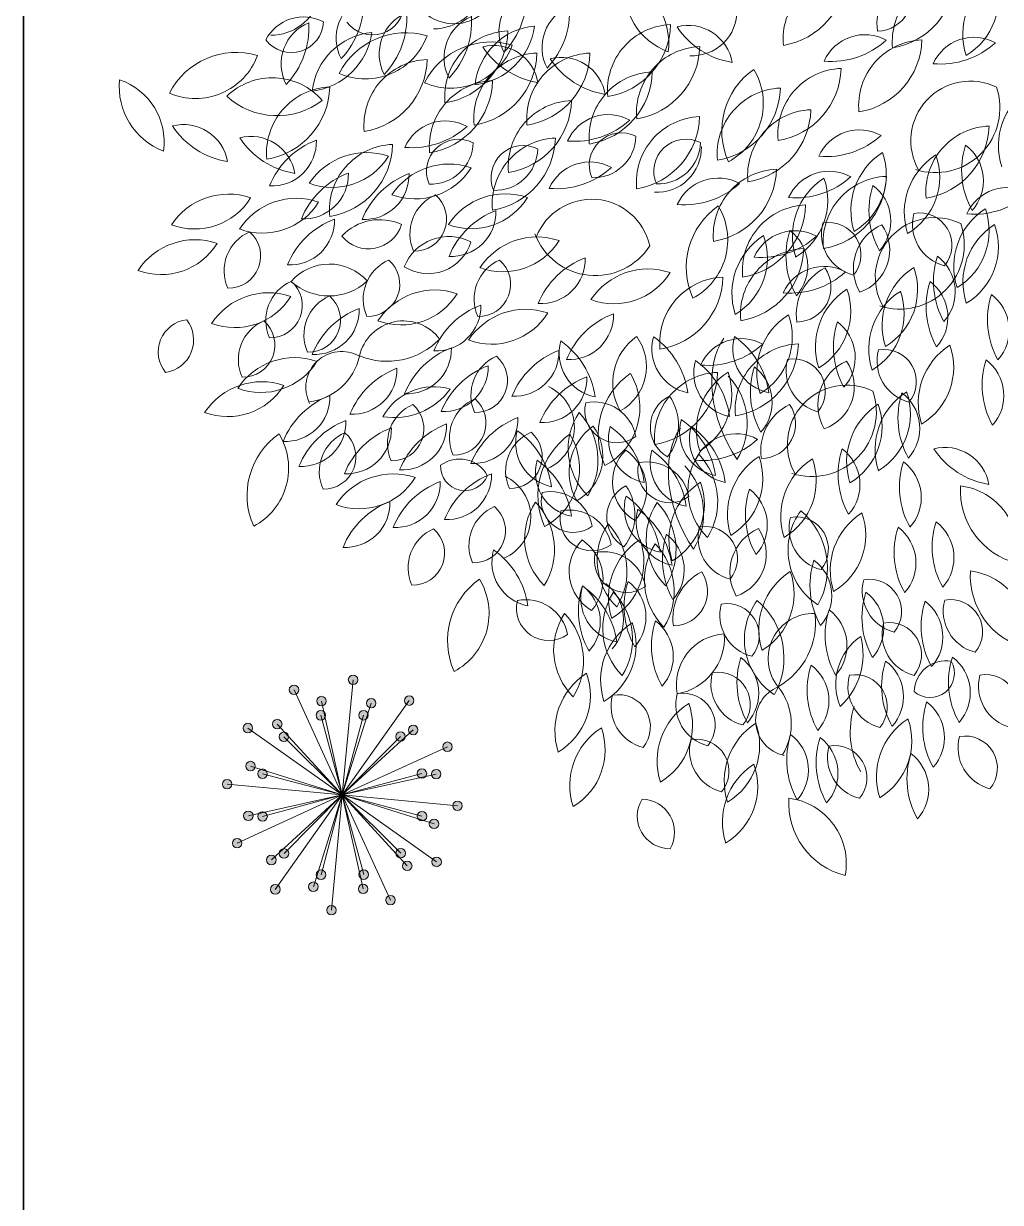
# Model space of a CAD drawing. Header units: millimetres. Extents: x -18002 to 19000, y -38859 to 21000.
# Drawn here: x -17000 to -15872, y 18750 to 20112 of the extents above; entities that cross this region are included whole.
import ezdxf

# ---------------------------------------------------------------- set-up
doc = ezdxf.new("R2010")
doc.units = ezdxf.units.MM
doc.linetypes.add('ACAD_ISO04W100', pattern=[30, 24, -3, 0, -3])
doc.linetypes.add('PHANTOM', pattern=[63.5, 31.75, -6.35, 6.35, -6.35, 6.35, -6.35])
doc.layers.get('0').update_dxf_attribs({"lineweight": 25})
doc.layers.add('AREA VERDE', color=7, linetype='Continuous', lineweight=5, true_color=0x00701c)
doc.layers.add('Efec-vegetacion-01', color=7, linetype='Continuous', lineweight=25, true_color=0x00ad00)
doc.layers.add('C Prop', color=1, linetype='PHANTOM', lineweight=35)
doc.layers.add('www.cadblocksfree.com', color=7, linetype='Continuous', lineweight=5)

# ---------------------------------------------------------------- blocks, each defined once
blk = doc.blocks.new('A$C76BB5F72')
at = {"color": 98, "true_color": 0x004700}
for centre, major_axis, start_param, end_param in [((0.9353, 0.0012), (0.0047, 0.1418), 0.073278, 1.699238), ((0.7682, 0.1469), (0.0053, 0.1613), 3.335148, 4.720547), ((1.1063, 0.0351), (0.0036, 0.1107), 0.486892, 1.757021), ((0.9957, 0.093), (0.0025, 0.0747), 3.191166, 5.336025), ((1.1703, -0.0044), (0.0047, 0.1418), 0.073281, 1.699241), ((1.0033, 0.1413), (0.0053, 0.1613), 3.335119, 4.720518), ((1.328, 0.0112), (0.0048, 0.1474), 0.601065, 1.917016), ((1.1147, 0.0878), (0.0047, 0.1421), 3.713445, 5.087775), ((0.0396, 0.1338), (0.0036, 0.1107), 3.179686, 4.449815), ((0.2771, 0.0169), (0.0032, 0.096), 0.427221, 2.082454), ((0.0637, 0.0945), (0.0058, 0.1767), 3.984673, 4.807996), ((-0.3112, 0.1201), (0.0036, 0.1107), 3.179686, 4.449815), ((-0.0736, 0.0032), (0.0032, 0.096), 0.427221, 2.082454), ((-0.287, 0.0808), (0.0058, 0.1767), 3.984673, 4.807996), ((-0.0915, 0.0795), (0.0023, 0.0693), 2.257556, 4.699705), ((-0.2397, -0.0427), (0.003, 0.0915), -0.454945, 1.128923), ((0.5977, 0.0612), (0.0032, 0.096), 3.120001, 4.775234), ((-0.2661, 0.0413), (0.0023, 0.0693), 2.257505, 4.699654), ((-0.0195, -0.1465), (0.0053, 0.1613), -0.255246, 1.130152), ((-0.1067, 0.0573), (0.0047, 0.1418), 2.766041, 4.392001), ((0.1641, -0.1665), (0.0053, 0.1613), -0.255246, 1.130152), ((0.9693, -0.0855), (0.0032, 0.096), -0.470464, 1.184769), ((1.2044, -0.0911), (0.0032, 0.096), -0.470458, 1.184775), ((-0.3851, -0.1889), (0.0053, 0.1613), -0.255246, 1.130152), ((0.0768, 0.0373), (0.0047, 0.1418), 2.766041, 4.392001), ((0.1704, -0.1088), (0.0032, 0.096), -1.36802, 0.287213), ((0.2935, 0.082), (0.0058, 0.1767), 2.189497, 3.012819), ((1.132, 0.1241), (0.0058, 0.1767), 3.087058, 3.91038), ((-0.4724, 0.0148), (0.0047, 0.1418), 2.766041, 4.392001), ((0.517, -0.2114), (0.0047, 0.1418), 0.073251, 1.699212), ((0.35, -0.0657), (0.0053, 0.1613), 3.335119, 4.720518), ((-0.4895, -0.1021), (0.0049, 0.1474), 1.498683, 2.814634), ((-0.6824, -0.2212), (0.0047, 0.1421), 4.611078, 5.985407), ((-0.3068, -0.2241), (0.0047, 0.1418), -0.824365, 0.801595), ((-0.297, -0.0026), (0.0053, 0.1613), 2.437543, 3.822942), ((0.7931, -0.2462), (0.0047, 0.1418), 0.073278, 1.699238), ((0.6261, -0.1004), (0.0053, 0.1613), 3.335148, 4.720547), ((0.343, -0.273), (0.0047, 0.1418), 0.073251, 1.699212), ((0.176, -0.1273), (0.0053, 0.1613), 3.335141, 4.720539), ((0.8587, -0.2929), (0.0047, 0.1418), 0.073278, 1.699238), ((0.6917, -0.1471), (0.0053, 0.1613), 3.335148, 4.720547), ((0.619, -0.3078), (0.0047, 0.1418), 0.07322, 1.69918), ((0.452, -0.162), (0.0053, 0.1613), 3.335119, 4.720518), ((-0.4984, -0.2791), (0.0032, 0.096), -1.368098, 0.287135), ((-0.3752, -0.0883), (0.0058, 0.1767), 2.189494, 3.012816), ((1.0757, -0.1824), (0.0053, 0.1613), 3.335082, 4.720481), ((-0.3533, -0.3047), (0.0032, 0.096), -1.368021, 0.287212), ((-0.2302, -0.1139), (0.0058, 0.1767), 2.189529, 3.012851), ((-0.3083, -0.2195), (0.0032, 0.096), 3.119911, 4.775143), ((-0.1497, -0.382), (0.0058, 0.1767), 0.394351, 1.217673), ((-0.1045, -0.391), (0.0049, 0.1474), -0.296499, 1.019452), ((-0.1777, -0.1765), (0.0047, 0.1421), 2.815854, 4.190183), ((0.5212, -0.2329), (0.0032, 0.096), 3.120001, 4.775234), ((0.0734, -0.4157), (0.0048, 0.1474), -0.296562, 1.019389), ((0.0002, -0.2011), (0.0047, 0.1421), 2.815852, 4.190181), ((0.377, -0.3597), (0.0032, 0.096), -0.470385, 1.184848), ((0.3047, -0.1445), (0.0058, 0.1767), 3.087157, 3.91048), ((0.7847, -0.4211), (0.0047, 0.1418), 0.073278, 1.699238), ((0.6177, -0.2754), (0.0053, 0.1613), 3.335082, 4.720481), ((-0.2394, -0.2903), (0.0032, 0.096), 3.119906, 4.775139), ((-0.0808, -0.4529), (0.0058, 0.1767), 0.394351, 1.217673), ((-0.1087, -0.2916), (0.0032, 0.096), 3.120001, 4.775234), ((0.0499, -0.4541), (0.0058, 0.1767), 0.394251, 1.217573), ((0.6531, -0.3944), (0.0032, 0.096), -0.470462, 1.184771), ((0.9607, -0.423), (0.0048, 0.1474), 0.601065, 1.917016), ((0.8928, -0.3796), (0.0032, 0.096), -0.470464, 1.184769), ((0.7474, -0.3464), (0.0047, 0.1421), 3.713477, 5.087806), ((-0.4016, -0.4804), (0.0049, 0.1474), -0.296499, 1.019452), ((-0.2551, -0.4895), (0.0048, 0.1474), -0.296562, 1.019389), ((0.1951, -0.4799), (0.0048, 0.1474), -0.296562, 1.019389), ((0.5807, -0.1792), (0.0058, 0.1767), 3.087023, 3.910345), ((1.1551, -0.3684), (0.0058, 0.1767), 1.291936, 2.115259), ((0.9292, -0.391), (0.0032, 0.096), 4.017596, 5.672829), ((-0.4747, -0.2659), (0.0047, 0.1421), 2.815854, 4.190183), ((-0.3282, -0.2749), (0.0047, 0.1421), 2.815854, 4.190183), ((0.0808, -0.4185), (0.003, 0.0915), 0.442628, 2.026496), ((-0.0013, -0.3868), (0.0023, 0.0693), 3.155107, 5.597256), ((0.1219, -0.2654), (0.0047, 0.1421), 2.815854, 4.190183), ((0.3809, -0.4721), (0.0042, 0.1281), -1.318305, 1.232454), ((-0.0761, -0.4987), (0.0036, 0.1107), -0.410679, 0.85945), ((0.0787, -0.3711), (0.0032, 0.096), 3.119942, 4.775175), ((0.2373, -0.5336), (0.0058, 0.1767), 0.394251, 1.217573), ((1.1637, -0.3985), (0.003, 0.0915), 1.340306, 2.924175), ((1.0876, -0.4429), (0.0023, 0.0693), 4.052715, 6.494864), ((1.3084, -0.4889), (0.0048, 0.1474), 0.601065, 1.917016), ((1.0951, -0.4123), (0.0047, 0.1421), 3.713473, 5.087802), ((-0.2693, -0.3896), (0.0032, 0.096), 3.119911, 4.775143), ((-0.1107, -0.5521), (0.0058, 0.1767), 0.394351, 1.217673), ((-0.0999, -0.3761), (0.0025, 0.0747), 2.293588, 4.438447), ((0.9676, -0.4189), (0.003, 0.0915), 1.340229, 2.924098), ((0.8916, -0.4633), (0.0023, 0.0693), 4.052729, 6.494878), ((1.0475, -0.4929), (0.0034, 0.1027), 0.447466, 2.127616), ((0.9267, -0.4534), (0.0032, 0.0963), 3.511213, 5.34704), ((-0.4736, -0.5786), (0.0049, 0.1474), -0.296497, 1.019454), ((-0.3195, -0.4981), (0.003, 0.0915), 0.44266, 2.026529), ((-0.4017, -0.4663), (0.0023, 0.0693), 3.155015, 5.597163), ((0.0728, -0.5271), (0.0034, 0.1027), -0.450109, 1.230041), ((0.2631, -0.5728), (0.0048, 0.1474), -0.296562, 1.019389), ((0.3887, -0.3694), (0.0046, 0.139), 1.964085, 4.177731), ((0.8305, -0.5467), (0.0048, 0.1474), 0.601066, 1.917017), ((0.6172, -0.4701), (0.0047, 0.1421), 3.713445, 5.087775), ((0.8187, -0.5078), (0.0032, 0.096), -0.470468, 1.184765), ((0.7464, -0.2926), (0.0058, 0.1767), 3.087023, 3.910345), ((0.9762, -0.4653), (0.0058, 0.1767), 1.291936, 2.115258), ((0.7502, -0.4879), (0.0032, 0.096), 4.017596, 5.672829), ((-0.5468, -0.3641), (0.0047, 0.1421), 2.815912, 4.190241), ((0.0284, -0.408), (0.0032, 0.0963), 2.613669, 4.449497), ((0.19, -0.3582), (0.0047, 0.1421), 2.815854, 4.190183), ((0.8433, -0.592), (0.0047, 0.1418), 0.07322, 1.69918), ((0.6763, -0.4463), (0.0053, 0.1613), 3.335086, 4.720484), ((-0.0199, -0.5589), (0.003, 0.0915), 0.442665, 2.026534), ((-0.102, -0.5271), (0.0023, 0.0693), 3.155107, 5.597256), ((0.2191, -0.5591), (0.003, 0.0915), 0.44266, 2.026529), ((0.1369, -0.5273), (0.0023, 0.0693), 3.155107, 5.597256), ((0.2711, -0.4729), (0.0032, 0.096), 3.119942, 4.775174), ((0.4296, -0.6354), (0.0058, 0.1767), 0.394251, 1.217574), ((0.5023, -0.6417), (0.0049, 0.1474), -0.296502, 1.019449), ((1.294, -0.5211), (0.0058, 0.1767), 1.29191, 2.115232), ((1.0681, -0.5437), (0.0032, 0.096), 4.017564, 5.672796), ((-0.1843, -0.593), (0.0036, 0.1093), -0.8076, 0.887672), ((0.4292, -0.4271), (0.0047, 0.1421), 2.815912, 4.190241), ((0.9325, -0.5916), (0.0036, 0.1107), 0.486892, 1.757021), ((0.8218, -0.5338), (0.0025, 0.0747), 3.191166, 5.336025), ((1.1542, -0.6156), (0.0048, 0.1474), 0.601065, 1.917016), ((0.9409, -0.539), (0.0047, 0.1421), 3.713445, 5.087775), ((-0.3151, -0.6929), (0.0048, 0.1474), -0.296562, 1.019389), ((-0.2298, -0.6049), (0.003, 0.0915), 0.442665, 2.026534), ((-0.312, -0.5731), (0.0023, 0.0693), 3.155104, 5.597253), ((-0.1854, -0.4308), (0.004, 0.1215), 2.441333, 3.921909), ((0.0434, -0.687), (0.0049, 0.1474), -0.296499, 1.019452), ((0.6693, -0.6536), (0.0047, 0.1418), 0.073278, 1.699238), ((0.5022, -0.5079), (0.0053, 0.1613), 3.335148, 4.720547), ((-0.3882, -0.4784), (0.0047, 0.1421), 2.815852, 4.190181), ((-0.1476, -0.6362), (0.003, 0.0915), 0.442661, 2.02653), ((-0.2297, -0.6044), (0.0023, 0.0693), 3.155107, 5.597256), ((-0.0298, -0.4725), (0.0047, 0.1421), 2.815852, 4.190181), ((-0.216, -0.5824), (0.0032, 0.096), 3.11991, 4.775143), ((-0.0575, -0.7449), (0.0058, 0.1767), 0.394351, 1.217673), ((0.0459, -0.5748), (0.0032, 0.096), 3.11991, 4.775143), ((0.2045, -0.7374), (0.0058, 0.1767), 0.394351, 1.217674), ((0.2386, -0.7286), (0.0048, 0.1474), -0.296569, 1.019382), ((-0.483, -0.6731), (0.0023, 0.0699), 0.156249, 2.28705), ((-0.5478, -0.6471), (0.0023, 0.071), 3.324162, 5.402227), ((-0.2889, -0.69), (0.003, 0.0915), 0.442665, 2.026534), ((-0.3711, -0.6582), (0.0023, 0.0693), 3.155107, 5.597256), ((-0.0247, -0.7032), (0.0032, 0.0971), -0.898595, 1.386071), ((0.1655, -0.5141), (0.0047, 0.1421), 2.815854, 4.190183), ((0.3318, -0.5936), (0.0032, 0.096), 3.120001, 4.775234), ((0.4903, -0.7561), (0.0058, 0.1767), 0.394351, 1.217673), ((0.8842, -0.7171), (0.0048, 0.1474), 0.601065, 1.917016), ((0.6709, -0.6405), (0.0047, 0.1421), 3.713477, 5.087806), ((1.0786, -0.6624), (0.0058, 0.1767), 1.291936, 2.115259), ((0.8527, -0.6851), (0.0032, 0.096), 4.017596, 5.672829), ((-0.06, -0.5347), (0.0052, 0.1583), 2.790605, 3.972048), ((0.4068, -0.6757), (0.0032, 0.096), 1.324745, 2.979978), ((0.213, -0.7941), (0.0058, 0.1767), -1.40088, -0.577558), ((0.7033, -0.7403), (0.0032, 0.096), -0.470464, 1.184769), ((1.2319, -0.783), (0.0048, 0.1474), 0.601065, 1.917016), ((1.0186, -0.7064), (0.0047, 0.1421), 3.713473, 5.087802), ((-0.2586, -0.8328), (0.0049, 0.1474), -0.296502, 1.019449), ((-0.1578, -0.7493), (0.0025, 0.0772), -0.486207, 2.0662), ((-0.2429, -0.655), (0.0042, 0.1263), 3.28891, 4.527672), ((-0.0174, -0.6671), (0.0032, 0.096), 3.119911, 4.775143), ((0.1412, -0.8296), (0.0058, 0.1767), 0.394351, 1.217673), ((0.2122, -0.7661), (0.003, 0.0915), 0.44266, 2.026529), ((0.1301, -0.7343), (0.0023, 0.0693), 3.155107, 5.597256), ((0.2143, -0.6725), (0.0032, 0.096), 3.11991, 4.775143), ((0.3729, -0.835), (0.0058, 0.1767), 0.394351, 1.217674), ((0.8151, -0.7574), (0.0023, 0.0693), 4.052729, 6.494878), ((1.0872, -0.6926), (0.003, 0.0915), 1.340306, 2.924175), ((1.0111, -0.737), (0.0023, 0.0693), 4.052715, 6.494864), ((-0.3318, -0.6182), (0.0047, 0.1421), 2.815919, 4.190248), ((-0.1346, -0.7111), (0.0032, 0.096), 3.11991, 4.775143), ((0.0239, -0.8736), (0.0058, 0.1767), 0.394351, 1.217673), ((0.0618, -0.7055), (0.0032, 0.096), 3.12, 4.775233), ((0.2204, -0.868), (0.0058, 0.1767), 0.394403, 1.217726), ((0.8996, -0.7594), (0.0058, 0.1767), 1.291936, 2.115258), ((0.6737, -0.782), (0.0032, 0.096), 4.017596, 5.672829), ((0.8911, -0.713), (0.003, 0.0915), 1.340229, 2.924098), ((0.971, -0.787), (0.0034, 0.1027), 0.447466, 2.127616), ((0.8502, -0.7475), (0.0032, 0.0963), 3.511213, 5.34704), ((1.3988, -0.7444), (0.0058, 0.1767), 1.291908, 2.11523), ((1.1729, -0.767), (0.0032, 0.096), 4.017595, 5.672827), ((-0.33, -0.8847), (0.0049, 0.1474), -0.296499, 1.019452), ((0.2745, -0.7294), (0.0032, 0.096), 3.11991, 4.775143), ((0.4331, -0.8919), (0.0058, 0.1767), 0.394351, 1.217673), ((0.754, -0.8408), (0.0048, 0.1474), 0.601066, 1.917017), ((0.5407, -0.7642), (0.0047, 0.1421), 3.713445, 5.087775), ((-0.4032, -0.6701), (0.0047, 0.1421), 2.815919, 4.190248), ((0.0409, -0.8745), (0.0042, 0.1264), -0.251288, 1.091659), ((-0.0453, -0.6633), (0.005, 0.1511), 3.014448, 4.109322), ((1.2175, -0.8151), (0.0058, 0.1767), 1.29191, 2.115232), ((0.9916, -0.8378), (0.0032, 0.096), 4.017564, 5.672796), ((-0.279, -0.7698), (0.0032, 0.096), 3.12, 4.775233), ((-0.1204, -0.9323), (0.0058, 0.1767), 0.394351, 1.217673), ((0.0323, -0.8702), (0.003, 0.0915), 0.442692, 2.026561), ((-0.0499, -0.8384), (0.0023, 0.0693), 3.15518, 5.597329), ((0.1659, -0.858), (0.003, 0.0915), 0.442665, 2.026534), ((0.0838, -0.8262), (0.0023, 0.0693), 3.155104, 5.597253), ((0.856, -0.8857), (0.0036, 0.1107), 0.486892, 1.757021), ((0.7453, -0.8279), (0.0025, 0.0747), 3.191166, 5.336025), ((1.0777, -0.9097), (0.0048, 0.1474), 0.601065, 1.917016), ((0.8643, -0.8331), (0.0047, 0.1421), 3.713445, 5.087775), ((-0.2446, -0.8236), (0.0032, 0.096), 3.119942, 4.775175), ((-0.086, -0.9861), (0.0058, 0.1767), 0.394251, 1.217574), ((-0.1467, -0.8394), (0.0032, 0.096), 3.120001, 4.775234), ((0.0118, -1.0019), (0.0058, 0.1767), 0.394236, 1.217558), ((-0.0276, -0.831), (0.0032, 0.096), 3.119906, 4.775139), ((0.1309, -0.9935), (0.0058, 0.1767), 0.394351, 1.217673), ((0.126, -0.8173), (0.0032, 0.096), 3.119942, 4.775174), ((0.2845, -0.9798), (0.0058, 0.1767), 0.394251, 1.217574), ((0.6664, -0.8451), (0.0032, 0.096), 1.324792, 2.980025), ((0.4726, -0.9635), (0.0058, 0.1767), -1.400892, -0.57757), ((-0.2003, -0.9819), (0.0053, 0.1613), 0.642327, 2.027726), ((-0.414, -0.9231), (0.0047, 0.1418), 3.663647, 5.289607), ((-0.1145, -0.931), (0.003, 0.0915), 0.442661, 2.02653), ((-0.1966, -0.8992), (0.0023, 0.0693), 3.155107, 5.597256), ((0.287, -0.9297), (0.003, 0.0915), 0.442665, 2.026534), ((0.2048, -0.898), (0.0023, 0.0693), 3.155015, 5.597163), ((0.313, -0.8691), (0.0032, 0.096), 1.324745, 2.979978), ((0.1192, -0.9875), (0.0058, 0.1767), -1.40088, -0.577558), ((0.4264, -0.9825), (0.0053, 0.1613), 0.642315, 2.027713), ((0.2127, -0.9237), (0.0047, 0.1418), 3.663645, 5.289605), ((0.5223, -0.9528), (0.0032, 0.0963), 0.818491, 2.654319), ((0.3964, -0.9696), (0.0034, 0.1027), 4.037966, 5.718116), ((0.0961, -0.9721), (0.0022, 0.0684), -1.034016, 0.670042), ((0.3558, -0.9328), (0.0032, 0.096), 1.324745, 2.979978), ((0.1621, -1.0512), (0.0058, 0.1767), -1.40088, -0.577558), ((0.5497, -0.9286), (0.0023, 0.0693), 1.359914, 3.802063), ((0.5004, -1.0016), (0.003, 0.0915), -1.352596, 0.231273), ((0.7303, -0.9714), (0.0047, 0.1421), 1.020695, 2.395024), ((0.5049, -0.995), (0.0049, 0.1474), 4.191491, 5.507442), ((-0.0468, -1.0833), (0.0049, 0.1474), -0.296502, 1.019449), ((0.1076, -0.9197), (0.0017, 0.0522), 1.555154, 4.364176), ((0.0689, -0.9383), (0.0032, 0.096), 3.120001, 4.775234), ((0.2275, -1.1008), (0.0058, 0.1767), 0.394351, 1.217673), ((-0.12, -0.8688), (0.0047, 0.1421), 2.815919, 4.190248), ((-0.0416, -0.9552), (0.0032, 0.096), 3.119942, 4.775174), ((0.117, -1.1177), (0.0058, 0.1767), 0.394253, 1.217575), ((0.6947, -1.0778), (0.0048, 0.1474), 0.601065, 1.917016), ((0.4814, -1.0012), (0.0047, 0.1421), 3.713477, 5.087806), ((0.5472, -1.0101), (0.0032, 0.096), 1.324745, 2.979978), ((0.3535, -1.1285), (0.0058, 0.1767), -1.40088, -0.577558), ((0.8891, -1.0232), (0.0058, 0.1767), 1.291936, 2.115259), ((0.6632, -1.0458), (0.0032, 0.096), 4.017596, 5.672829), ((-0.1497, -0.9981), (0.0032, 0.096), 3.120001, 4.775234), ((0.0089, -1.1606), (0.0058, 0.1767), 0.394351, 1.217673), ((0.2079, -1.09), (0.003, 0.0915), 0.442665, 2.026534), ((0.1258, -1.0582), (0.0023, 0.0693), 3.155107, 5.597256), ((0.5726, -1.0384), (0.0032, 0.096), 1.324792, 2.980025), ((0.3788, -1.1569), (0.0058, 0.1767), -1.400892, -0.57757), ((0.8977, -1.0533), (0.003, 0.0915), 1.340306, 2.924175), ((0.8216, -1.0977), (0.0023, 0.0693), 4.052715, 6.494864), ((1.0424, -1.1437), (0.0048, 0.1474), 0.601065, 1.917016), ((0.8291, -1.0672), (0.0047, 0.1421), 3.713473, 5.087802), ((1.2913, -1.0935), (0.0058, 0.1767), 1.291907, 2.11523), ((1.0654, -1.1161), (0.0032, 0.096), 4.017562, 5.672795), ((0.0769, -1.1381), (0.003, 0.0915), 0.442665, 2.026534), ((-0.0053, -1.1063), (0.0023, 0.0693), 3.155209, 5.597358), ((0.7102, -1.1201), (0.0058, 0.1767), 1.291936, 2.115258), ((0.4842, -1.1428), (0.0032, 0.096), 4.017596, 5.672829), ((0.7016, -1.0737), (0.003, 0.0915), 1.340229, 2.924098), ((0.6256, -1.1182), (0.0023, 0.0693), 4.052729, 6.494878), ((0.7815, -1.1477), (0.0034, 0.1027), 0.447466, 2.127616), ((0.6607, -1.1082), (0.0032, 0.0963), 3.511213, 5.34704), ((1.2094, -1.1051), (0.0058, 0.1767), 1.291908, 2.11523), ((0.9835, -1.1277), (0.0032, 0.096), 4.017595, 5.672827), ((0.4286, -1.1462), (0.0032, 0.0963), 0.818491, 2.654319), ((0.3026, -1.163), (0.0034, 0.1027), 4.037966, 5.718116), ((0.5645, -1.2015), (0.0048, 0.1474), 0.601066, 1.917017), ((0.3512, -1.1249), (0.0047, 0.1421), 3.713445, 5.087775), ((0.6365, -1.1647), (0.0047, 0.1421), 1.020695, 2.395024), ((0.4111, -1.1883), (0.0049, 0.1474), 4.191491, 5.507442), ((0.262, -1.1261), (0.0032, 0.096), 1.324745, 2.979978), ((0.0683, -1.2445), (0.0058, 0.1767), -1.40088, -0.577558), ((0.4559, -1.1219), (0.0023, 0.0693), 1.359914, 3.802063), ((0.4066, -1.195), (0.003, 0.0915), -1.352596, 0.231273), ((1.028, -1.1759), (0.0058, 0.1767), 1.29191, 2.115232), ((0.8021, -1.1985), (0.0032, 0.096), 4.017564, 5.672796), ((0.2316, -1.2949), (0.0053, 0.1613), 0.642328, 2.027726), ((0.0179, -1.2361), (0.0047, 0.1418), 3.663645, 5.289605), ((0.6277, -1.2215), (0.0058, 0.1767), 1.291936, 2.115259), ((0.4018, -1.2442), (0.0032, 0.096), 4.017595, 5.672827), ((0.6665, -1.2465), (0.0036, 0.1107), 0.486892, 1.757021), ((0.5558, -1.1886), (0.0025, 0.0747), 3.191166, 5.336025), ((0.8882, -1.2704), (0.0048, 0.1474), 0.601065, 1.917016), ((0.6749, -1.1938), (0.0047, 0.1421), 3.713445, 5.087775), ((1.0553, -1.1877), (0.003, 0.0915), 1.340228, 2.924097), ((0.9792, -1.2321), (0.0023, 0.0693), 4.052685, 6.494834), ((1.358, -1.1552), (0.0053, 0.1613), 1.539902, 2.9253), ((1.1788, -1.2856), (0.0047, 0.1418), 4.561231, 6.187191), ((0.5293, -1.2312), (0.0058, 0.1767), 1.291936, 2.115259), ((0.4534, -1.2034), (0.0032, 0.096), 1.324745, 2.979978), ((0.3034, -1.2539), (0.0032, 0.096), 4.017509, 5.672741), ((0.2597, -1.3219), (0.0058, 0.1767), -1.40088, -0.577558), ((0.3534, -1.2489), (0.0032, 0.096), 4.017562, 5.672795), ((1.14, -1.2448), (0.0058, 0.1767), 1.291906, 2.115229), ((0.9141, -1.2675), (0.0032, 0.096), 4.017564, 5.672797), ((0.7486, -1.24), (0.003, 0.0915), 1.340222, 2.924091), ((0.6725, -1.2844), (0.0023, 0.0693), 4.052681, 6.494829), ((1.2674, -1.2644), (0.0058, 0.1767), 1.291907, 2.11523), ((1.0415, -1.2871), (0.0032, 0.096), 4.017564, 5.672797), ((1.2298, -1.2313), (0.003, 0.0915), 1.340229, 2.924098), ((1.1538, -1.2757), (0.0023, 0.0693), 4.052681, 6.494829), ((0.8584, -1.3337), (0.0032, 0.0971), -0.001019, 2.283647), ((0.7046, -1.2563), (0.0052, 0.1583), 3.688228, 4.869672), ((1.0607, -1.2829), (0.0058, 0.1767), 1.291937, 2.115259), ((0.8348, -1.3055), (0.0032, 0.096), 4.017595, 5.672827), ((0.5476, -1.3806), (0.0048, 0.1474), 0.601065, 1.917016), ((0.3343, -1.304), (0.0047, 0.1421), 3.713473, 5.087802), ((0.6866, -1.3068), (0.0058, 0.1767), 1.291907, 2.11523), ((0.4607, -1.3294), (0.0032, 0.096), 4.017595, 5.672827), ((1.0983, -1.2812), (0.003, 0.0915), 1.340228, 2.924097), ((1.0222, -1.3256), (0.0023, 0.0693), 4.05268, 6.494829), ((0.6727, -1.3898), (0.0036, 0.1094), 0.089986, 1.785258), ((0.5452, -1.2896), (0.004, 0.1215), 3.338888, 4.819464), ((1.0332, -1.3893), (0.0042, 0.1264), 0.646355, 1.989302), ((0.8144, -1.3249), (0.005, 0.1511), 3.911944, 5.006818), ((0.8706, -1.3854), (0.0058, 0.1767), 1.291906, 2.115229), ((0.6446, -1.408), (0.0032, 0.096), 4.017506, 5.672739), ((1.1824, -1.3931), (0.0058, 0.1767), 1.291906, 2.115229), ((0.9565, -1.4157), (0.0032, 0.096), 4.017564, 5.672797), ((1.144, -1.4069), (0.0023, 0.0684), -0.13639, 1.567668), ((1.1101, -1.3653), (0.0017, 0.0522), 2.45269, 5.261713), ((1.3265, -1.3845), (0.0058, 0.1767), 1.291901, 2.115224), ((1.1006, -1.4072), (0.0032, 0.096), 4.017595, 5.672827), ((0.4492, -1.4895), (0.0048, 0.1474), 0.601064, 1.917015), ((0.2359, -1.4129), (0.0047, 0.1421), 3.713449, 5.087778), ((0.7294, -1.388), (0.003, 0.0915), 1.340229, 2.924098), ((0.6533, -1.4324), (0.0023, 0.0693), 4.052685, 6.494834), ((1.022, -1.402), (0.0058, 0.1767), 1.291901, 2.115224), ((0.7961, -1.4246), (0.0032, 0.096), 4.017596, 5.672829), ((1.0245, -1.3933), (0.003, 0.0915), 1.340229, 2.924098), ((0.9484, -1.4377), (0.0023, 0.0693), 4.05268, 6.494829), ((1.3059, -1.393), (0.003, 0.0915), 1.340223, 2.924092), ((1.2298, -1.4374), (0.0023, 0.0693), 4.052802, 6.494951), ((0.8114, -1.4666), (0.0025, 0.0772), 0.411523, 2.963929), ((0.6846, -1.4743), (0.0042, 0.1263), 4.186519, 5.425281), ((0.5142, -1.4364), (0.003, 0.0915), 1.340306, 2.924175), ((0.4381, -1.4808), (0.0023, 0.0693), 4.052729, 6.494878), ((0.6537, -1.4328), (0.003, 0.0915), 1.3403, 2.924169), ((0.5776, -1.4773), (0.0023, 0.0693), 4.052803, 6.494951), ((0.6693, -1.5544), (0.0048, 0.1474), 0.601065, 1.917016), ((0.456, -1.4778), (0.0047, 0.1421), 3.713476, 5.087805), ((1.1147, -1.4914), (0.0058, 0.1767), 1.291906, 2.115229), ((1.2708, -1.4814), (0.0058, 0.1767), 1.291906, 2.115229), ((1.0449, -1.504), (0.0032, 0.096), 4.017509, 5.672741), ((0.8139, -1.5974), (0.0049, 0.1474), 0.601095, 1.917046), ((0.6005, -1.5208), (0.0047, 0.1421), 3.713495, 5.087824), ((1.1418, -1.5881), (0.0048, 0.1474), 0.601065, 1.917016), ((0.9284, -1.5115), (0.0047, 0.1421), 3.713445, 5.087775), ((0.4811, -1.6071), (0.0048, 0.1474), 0.601064, 1.917015), ((0.2678, -1.5305), (0.0047, 0.1421), 3.713477, 5.087806), ((0.9778, -1.5514), (0.0058, 0.1767), 1.291936, 2.115259), ((0.7519, -1.5741), (0.0032, 0.096), 4.017596, 5.672829), ((1.1857, -1.5699), (0.0023, 0.0693), 4.052728, 6.494877), ((0.6833, -1.5321), (0.003, 0.0915), 1.340228, 2.924097), ((0.6073, -1.5765), (0.0023, 0.0693), 4.05268, 6.494829), ((1.0413, -1.5581), (0.0058, 0.1767), 1.291906, 2.115229), ((0.8154, -1.5807), (0.0032, 0.096), 4.017509, 5.672741), ((0.9805, -1.546), (0.003, 0.0915), 1.3403, 2.924169), ((0.9045, -1.5904), (0.0023, 0.0693), 4.052803, 6.494951), ((1.2617, -1.5255), (0.003, 0.0915), 1.340306, 2.924175), ((1.237, -1.5927), (0.0058, 0.1767), 1.291936, 2.115259), ((1.011, -1.6153), (0.0032, 0.096), 4.017507, 5.67274), ((0.8099, -1.6856), (0.0049, 0.1474), 0.601095, 1.917046), ((0.5965, -1.609), (0.0047, 0.1421), 3.71349, 5.087819), ((0.5491, -1.6733), (0.0023, 0.0699), 1.053793, 3.184594), ((0.4884, -1.7078), (0.0023, 0.071), 4.221806, 6.299871), ((0.9668, -1.6448), (0.0053, 0.1613), 1.539939, 2.925338), ((0.7876, -1.7752), (0.0047, 0.1418), 4.561267, 6.187227)]:
    blk.add_ellipse(centre, major_axis=major_axis, ratio=1, start_param=start_param, end_param=end_param, dxfattribs=at)
at = {"color": 96, "true_color": 0x006600}
for centre, major_axis, start_param, end_param in [((0.5978, 0.1115), (0.0049, 0.1474), 1.498683, 2.814634), ((0.4049, -0.0076), (0.0047, 0.1421), 4.611084, 5.985413), ((0.5889, -0.0655), (0.0032, 0.096), -1.368021, 0.287212), ((0.7121, 0.1252), (0.0058, 0.1767), 2.189529, 3.012851), ((-0.135, -0.0389), (0.0053, 0.1613), 3.335141, 4.720539), ((0.2157, -0.0252), (0.0053, 0.1613), 3.335141, 4.720539), ((0.3154, -0.1344), (0.0032, 0.096), -1.36802, 0.287213), ((0.4386, 0.0564), (0.0058, 0.1767), 2.189529, 3.012851), ((0.9579, -0.2906), (0.0032, 0.096), -0.470462, 1.184771), ((0.8856, -0.0754), (0.0058, 0.1767), 3.087024, 3.910347), ((0.8814, -0.5847), (0.0032, 0.096), -0.470462, 1.184771), ((0.809, -0.3695), (0.0058, 0.1767), 3.087024, 3.910347), ((0.2464, -0.8354), (0.0032, 0.0971), 3.58946, 5.874126), ((0.4353, -0.7992), (0.0023, 0.0693), 1.359914, 3.802063), ((0.386, -0.8722), (0.003, 0.0915), -1.352507, 0.231361), ((0.582, -0.8348), (0.0025, 0.0747), 0.498451, 2.643311), ((0.4572, -0.8307), (0.0036, 0.1107), 4.077285, 5.347414), ((0.4724, -0.8818), (0.0047, 0.1421), 1.020677, 2.395007), ((0.247, -0.9053), (0.0048, 0.1474), 4.191457, 5.507408), ((0.6919, -0.9454), (0.0032, 0.096), -0.470462, 1.184771), ((0.6196, -0.7302), (0.0058, 0.1767), 3.087024, 3.910347), ((0.1526, -1.0287), (0.0032, 0.0971), 3.58946, 5.874126), ((0.4882, -1.0282), (0.0025, 0.0747), 0.498451, 2.643311), ((0.3634, -1.0241), (0.0036, 0.1107), 4.077285, 5.347414), ((0.3415, -0.9925), (0.0023, 0.0693), 1.359914, 3.802063), ((0.2922, -1.0655), (0.003, 0.0915), -1.352507, 0.231361), ((0.3786, -1.0751), (0.0047, 0.1421), 1.020677, 2.395007), ((0.1532, -1.0987), (0.0048, 0.1474), 4.191457, 5.507408), ((0.9457, -1.0991), (0.0047, 0.1418), 0.970842, 2.596802), ((0.7276, -1.1388), (0.0053, 0.1613), 4.232715, 5.618114), ((0.5349, -1.1214), (0.0047, 0.1421), 1.020677, 2.395006), ((0.3095, -1.145), (0.0048, 0.1474), 4.191457, 5.507408), ((0.8519, -1.2925), (0.0047, 0.1418), 0.970842, 2.596802), ((0.6338, -1.3322), (0.0053, 0.1613), 4.232715, 5.618114), ((0.4411, -1.3148), (0.0047, 0.1421), 1.020677, 2.395006), ((0.2157, -1.3383), (0.0048, 0.1474), 4.191457, 5.507408)]:
    blk.add_ellipse(centre, major_axis=major_axis, ratio=1, start_param=start_param, end_param=end_param, dxfattribs=at)
at = {"color": 66, "true_color": 0x638500}
for centre, major_axis, start_param, end_param in [((0.0192, -0.0308), (0.0032, 0.096), 0.427147, 2.08238), ((-0.1942, 0.0469), (0.0058, 0.1767), 3.984724, 4.808046), ((0.0838, 0.1301), (0.0032, 0.096), 2.222351, 3.877584), ((0.3699, -0.017), (0.0032, 0.096), 0.427147, 2.08238), ((0.1566, 0.0606), (0.0058, 0.1767), 3.984724, 4.808046), ((0.5568, -0.1093), (0.0047, 0.1418), 0.073281, 1.699241), ((0.206, -0.123), (0.0047, 0.1418), 0.073281, 1.699241), ((0.3819, -1.0321), (0.0023, 0.0693), 1.359979, 3.802128), ((0.3327, -1.1051), (0.003, 0.0915), -1.35251, 0.231359), ((0.6406, -1.0757), (0.0047, 0.1421), 1.020697, 2.395026), ((0.4152, -1.0993), (0.0049, 0.1474), 4.191492, 5.507442), ((0.5468, -1.2691), (0.0047, 0.1421), 1.020697, 2.395026), ((0.3214, -1.2927), (0.0049, 0.1474), 4.191492, 5.507442), ((0.2881, -1.2254), (0.0023, 0.0693), 1.359979, 3.802128), ((0.2389, -1.2984), (0.003, 0.0915), -1.35251, 0.231359)]:
    blk.add_ellipse(centre, major_axis=major_axis, ratio=1, start_param=start_param, end_param=end_param, dxfattribs=at)
at = {"color": 58, "true_color": 0x4d6600}
for centre, major_axis, ratio, start_param, end_param in [((-0.192, -0.0524), (0.0032, 0.096), 1, 0.427146, 2.082378), ((-0.4053, 0.0252), (0.0058, 0.1767), 1, 3.984718, 4.80804), ((0.1588, -0.0387), (0.0032, 0.096), 1, 0.427146, 2.082378), ((-0.0546, 0.039), (0.0058, 0.1767), 1, 3.984718, 4.80804), ((0.2709, -0.1124), (0.0047, 0.1421), 1, 0.123059, 1.497388), ((0.1119, 0.0491), (0.0049, 0.1474), 1, 3.293873, 4.609823), ((0.3897, 0.0364), (0.0053, 0.1613), 1, 3.335082, 4.720481), ((-0.0798, -0.1262), (0.0047, 0.1421), 1, 0.123059, 1.497388), ((-0.2388, 0.0354), (0.0049, 0.1474), 1, 3.293873, 4.609823), ((0.039, 0.0227), (0.0053, 0.1613), 1, 3.335082, 4.720481), ((0.6194, -0.1569), (0.0047, 0.1418), 1, 0.073223, 1.699183), ((0.4524, -0.0112), (0.0053, 0.1613), 1, 3.335082, 4.720481), ((0.8969, 0.1297), (0.0058, 0.1767), 1, 3.087158, 3.91048), ((1.0979, -0.1423), (0.0047, 0.1418), 1, 0.073281, 1.699241), ((0.9309, 0.0034), (0.0053, 0.1613), 1, 3.335082, 4.720481), ((0.032, -0.1846), (0.0047, 0.1418), 1, 0.073281, 1.699241), ((0.2687, -0.1707), (0.0047, 0.1418), 1, 0.073223, 1.699183), ((0.1017, -0.0249), (0.0053, 0.1613), 1, 3.335082, 4.720481), ((0.3827, -0.1709), (0.0047, 0.1418), 1, 0.073281, 1.699241), ((0.8225, -0.1967), (0.0053, 0.1613), 1, 0.642311, 2.02771), ((0.6088, -0.1379), (0.0047, 0.1418), 1, 3.663644, 5.289604), ((0.9239, -0.2039), (0.0047, 0.1418), 1, 0.073281, 1.699241), ((0.7569, -0.0582), (0.0053, 0.1613), 1, 3.335086, 4.720484), ((0.1729, -0.2303), (0.0047, 0.1418), 1, 0.073223, 1.699183), ((0.0059, -0.0845), (0.0053, 0.1613), 1, 3.335082, 4.720481), ((1.1966, -0.2177), (0.0042, 0.1281), 1, -0.420699, 2.130061), ((-0.1778, -0.244), (0.0047, 0.1418), 1, 0.073223, 1.699183), ((-0.3448, -0.0983), (0.0053, 0.1613), 1, 3.335082, 4.720481), ((1.1212, -0.1476), (0.0046, 0.139), 1, 2.861645, 5.075292), ((1.4049, -0.2285), (0.0049, 0.1474), 1, 0.601095, 1.917046), ((0.066, -0.2713), (0.0032, 0.096), 1, -0.470458, 1.184775), ((0.4167, -0.2576), (0.0032, 0.096), 1, -0.470458, 1.184775), ((0.3444, -0.0424), (0.0058, 0.1767), 1, 3.087056, 3.910379), ((-0.0063, -0.0561), (0.0058, 0.1767), 1, 3.087056, 3.910379), ((0.445, -0.2703), (0.0023, 0.0693), 1, -0.435294, 2.006854), ((1.2427, -0.3281), (0.0047, 0.1418), 1, 0.07322, 1.69918), ((-0.0423, -0.3676), (0.0047, 0.1418), 1, 0.073281, 1.699241), ((-0.2094, -0.2219), (0.0053, 0.1613), 1, 3.335119, 4.720518), ((0.0943, -0.2841), (0.0023, 0.0693), 1, -0.435294, 2.006854), ((0.0341, -0.2198), (0.003, 0.0915), 1, 3.135462, 4.719331), ((0.2333, -0.2976), (0.0023, 0.0693), 1, -0.435267, 2.006881), ((0.3084, -0.3539), (0.0047, 0.1418), 1, 0.073281, 1.699241), ((0.1413, -0.2081), (0.0053, 0.1613), 1, 3.335119, 4.720518), ((0.3848, -0.2061), (0.003, 0.0915), 1, 3.135462, 4.719331), ((0.584, -0.2839), (0.0023, 0.0693), 1, -0.435267, 2.006881), ((0.5237, -0.2196), (0.003, 0.0915), 1, 3.135471, 4.71934), ((1.3547, -0.2815), (0.0058, 0.1767), 1, 1.291907, 2.11523), ((1.1288, -0.3041), (0.0032, 0.096), 1, 4.017564, 5.672797), ((0.173, -0.2334), (0.003, 0.0915), 1, 3.135471, 4.71934), ((1.0868, -0.3679), (0.0048, 0.1474), 1, 0.601065, 1.917016), ((0.8735, -0.2913), (0.0047, 0.1421), 1, 3.713445, 5.087775), ((1.2019, -0.3726), (0.0048, 0.1474), 1, 0.601064, 1.917015), ((0.9885, -0.296), (0.0047, 0.1421), 1, 3.713473, 5.087802), ((0.8204, -0.1643), (0.0058, 0.1767), 1, 3.087158, 3.91048), ((1.0214, -0.4364), (0.0047, 0.1418), 1, 0.073281, 1.699241), ((0.8544, -0.2907), (0.0053, 0.1613), 1, 3.335082, 4.720481), ((1.2768, -0.4148), (0.0032, 0.096), 1, -0.470458, 1.184775), ((1.2044, -0.1996), (0.0058, 0.1767), 1, 3.087159, 3.910481), ((0.746, -0.4908), (0.0053, 0.1613), 1, 0.642311, 2.02771), ((0.5322, -0.4319), (0.0047, 0.1418), 1, 3.663644, 5.289604), ((0.8474, -0.498), (0.0047, 0.1418), 1, 0.073281, 1.699241), ((0.6803, -0.3523), (0.0053, 0.1613), 1, 3.335086, 4.720484), ((1.1201, -0.5118), (0.0042, 0.1281), 1, -0.420699, 2.130061), ((1.0447, -0.4416), (0.0046, 0.139), 1, 2.861645, 5.075292), ((1.3283, -0.5226), (0.0049, 0.1474), 1, 0.601095, 1.917046), ((1.115, -0.446), (0.0047, 0.1421), 1, 3.713487, 5.087816), ((1.2782, -0.5755), (0.0058, 0.1767), 1, 1.291907, 2.11523), ((1.0523, -0.5982), (0.0032, 0.096), 1, 4.017564, 5.672797), ((1.0103, -0.662), (0.0048, 0.1474), 1, 0.601065, 1.917016), ((0.797, -0.5854), (0.0047, 0.1421), 1, 3.713445, 5.087775), ((1.1254, -0.6667), (0.0048, 0.1474), 1, 0.601064, 1.917015), ((0.912, -0.5901), (0.0047, 0.1421), 1, 3.713473, 5.087802), ((1.4104, -0.6034), (0.0058, 0.1767), 1, 1.291906, 2.115229), ((1.1845, -0.626), (0.0032, 0.096), 1, 4.017562, 5.672795), ((0.5477, -0.7393), (0.004, 0.1215), 1, 0.646107, 2.126683), ((0.3894, -0.7043), (0.0036, 0.1094), 1, 3.680361, 5.375633), ((0.6066, -0.6667), (0.0032, 0.096), 1, 1.32475, 2.979982), ((0.4129, -0.7852), (0.0058, 0.1767), 1, -1.40088, -0.577558), ((0.6309, -0.5251), (0.0058, 0.1767), 1, 3.087158, 3.91048), ((0.794, -0.8034), (-0.0919, 0.1913), 0.647834, 0.34295, 1.798552), ((0.7811, -0.6665), (0.0032, 0.096), 1, 1.32478, 2.980013), ((0.8319, -0.7972), (0.0047, 0.1418), 1, 0.073281, 1.699241), ((0.5874, -0.7849), (0.0058, 0.1767), 1, -1.400885, -0.577563), ((0.6649, -0.6514), (0.0053, 0.1613), 1, 3.335082, 4.720481), ((0.6967, -0.7179), (0.0032, 0.096), 1, 1.324774, 2.980007), ((0.503, -0.8363), (0.0058, 0.1767), 1, -1.400884, -0.577561), ((0.5565, -0.8515), (0.0053, 0.1613), 1, 0.642311, 2.02771), ((0.3428, -0.7927), (0.0047, 0.1418), 1, 3.663644, 5.289604), ((0.6579, -0.8588), (0.0047, 0.1418), 1, 0.073281, 1.699241), ((0.4909, -0.713), (0.0053, 0.1613), 1, 3.335086, 4.720484), ((0.5685, -0.827), (0.0048, 0.1474), 1, 4.191457, 5.507408), ((0.9306, -0.8725), (0.0042, 0.1281), 1, -0.420699, 2.130061), ((0.8552, -0.8024), (0.0046, 0.139), 1, 2.861645, 5.075292), ((1.1389, -0.8833), (0.0049, 0.1474), 1, 0.601095, 1.917046), ((0.9255, -0.8068), (0.0047, 0.1421), 1, 3.713487, 5.087816), ((0.4539, -0.9326), (0.004, 0.1215), 1, 0.646107, 2.126683), ((0.2956, -0.8977), (0.0036, 0.1094), 1, 3.680361, 5.375633), ((0.5128, -0.8601), (0.0032, 0.096), 1, 1.32475, 2.979982), ((0.3191, -0.9785), (0.0058, 0.1767), 1, -1.40088, -0.577558), ((0.7002, -0.9968), (-0.0919, 0.1913), 0.647834, 0.34295, 1.798552), ((0.6873, -0.8599), (0.0032, 0.096), 1, 1.32478, 2.980013), ((0.4936, -0.9783), (0.0058, 0.1767), 1, -1.400885, -0.577563), ((0.6029, -0.9113), (0.0032, 0.096), 1, 1.324774, 2.980007), ((0.4092, -1.0297), (0.0058, 0.1767), 1, -1.400884, -0.577561), ((1.0887, -0.9363), (0.0058, 0.1767), 1, 1.291907, 2.11523), ((0.8628, -0.9589), (0.0032, 0.096), 1, 4.017564, 5.672797), ((1.142, -0.9747), (0.0032, 0.096), 1, -1.368021, 0.287212), ((1.2651, -0.7839), (0.0058, 0.1767), 1, 2.189528, 3.01285), ((0.8209, -1.0227), (0.0048, 0.1474), 1, 0.601065, 1.917016), ((0.6075, -0.9461), (0.0047, 0.1421), 1, 3.713445, 5.087775), ((0.9359, -1.0274), (0.0048, 0.1474), 1, 0.601064, 1.917015), ((0.7225, -0.9508), (0.0047, 0.1421), 1, 3.713473, 5.087802), ((1.2209, -0.9641), (0.0058, 0.1767), 1, 1.291906, 2.115229), ((0.995, -0.9867), (0.0032, 0.096), 1, 4.017562, 5.672795), ((0.4747, -1.0203), (0.0048, 0.1474), 1, 4.191457, 5.507408), ((1.3367, -0.9718), (0.0053, 0.1613), 1, 1.53995, 2.925349), ((1.1575, -1.1022), (0.0047, 0.1418), 1, 4.56123, 6.18719)]:
    blk.add_ellipse(centre, major_axis=major_axis, ratio=ratio, start_param=start_param, end_param=end_param, dxfattribs=at)
blk = doc.blocks.new('FLORES')
at = {"linetype": 'ACAD_ISO04W100', "true_color": 0x90477d}
h = blk.add_hatch(color=225, dxfattribs=at)
h.dxf.hatch_style = 1
edge = h.paths.add_edge_path()
edge.add_arc((0.4482, 0), 0.0184, 0, 360)
edge = h.paths.add_edge_path()
edge.add_arc((0.3644, -0.0784), 0.0184, 0, 360)
edge = h.paths.add_edge_path()
edge.add_arc((0.3152, -0.0532), 0.0184, 0, 360)
at = {"layer": 'Efec-vegetacion-01', "linetype": 'ACAD_ISO04W100', "true_color": 0x90477d}
h = blk.add_hatch(color=225, dxfattribs=at)
h.dxf.hatch_style = 1
edge = h.paths.add_edge_path()
edge.add_arc((0.3882, -0.2241), 0.0184, 0, 360)
edge = h.paths.add_edge_path()
edge.add_arc((-0.0532, -0.3152), 0.0184, 0, 360)
edge = h.paths.add_edge_path()
edge.add_arc((-0.0784, -0.3644), 0.0184, 0, 360)
edge = h.paths.add_edge_path()
edge.add_arc((0.1115, -0.2995), 0.0184, 0, 360)
edge = h.paths.add_edge_path()
edge.add_arc((0, -0.4482), 0.0184, 0, 360)
edge = h.paths.add_edge_path()
edge.add_arc((0.1143, -0.3548), 0.0184, 0, 360)
edge = h.paths.add_edge_path()
edge.add_arc((0.2464, -0.2036), 0.0184, 0, 360)
edge = h.paths.add_edge_path()
edge.add_arc((0.2241, -0.3882), 0.0184, 0, 360)
edge = h.paths.add_edge_path()
edge.add_arc((0.2764, -0.2501), 0.0184, 0, 360)
edge = h.paths.add_edge_path()
edge.add_arc((-0.2036, -0.2464), 0.0184, 0, 360)
edge = h.paths.add_edge_path()
edge.add_arc((-0.3882, -0.2241), 0.0184, 0, 360)
edge = h.paths.add_edge_path()
edge.add_arc((-0.2501, -0.2764), 0.0184, 0, 360)
edge = h.paths.add_edge_path()
edge.add_arc((-0.2241, -0.3882), 0.0184, 0, 360)
edge = h.paths.add_edge_path()
edge.add_arc((-0.2464, 0.2036), 0.0184, 0, 360)
edge = h.paths.add_edge_path()
edge.add_arc((-0.3152, 0.0532), 0.0184, 0, 360)
edge = h.paths.add_edge_path()
edge.add_arc((-0.3882, 0.2241), 0.0184, 0, 360)
edge = h.paths.add_edge_path()
edge.add_arc((-0.3644, 0.0784), 0.0184, 0, 360)
edge = h.paths.add_edge_path()
edge.add_arc((-0.2995, -0.1115), 0.0184, 0, 360)
edge = h.paths.add_edge_path()
edge.add_arc((-0.4482, 0), 0.0184, 0, 360)
edge = h.paths.add_edge_path()
edge.add_arc((-0.3548, -0.1143), 0.0184, 0, 360)
edge = h.paths.add_edge_path()
edge.add_arc((-0.1115, 0.2995), 0.0184, 0, 360)
edge = h.paths.add_edge_path()
edge.add_arc((-0.1143, 0.3548), 0.0184, 0, 360)
edge = h.paths.add_edge_path()
edge.add_arc((0.3882, 0.2241), 0.0184, 0, 360)
edge = h.paths.add_edge_path()
edge.add_arc((0.2036, 0.2464), 0.0184, 0, 360)
edge = h.paths.add_edge_path()
edge.add_arc((0.2501, 0.2764), 0.0184, 0, 360)
edge = h.paths.add_edge_path()
edge.add_arc((0.0532, 0.3152), 0.0184, 0, 360)
edge = h.paths.add_edge_path()
edge.add_arc((0.2241, 0.3882), 0.0184, 0, 360)
edge = h.paths.add_edge_path()
edge.add_arc((0.0784, 0.3644), 0.0184, 0, 360)
edge = h.paths.add_edge_path()
edge.add_arc((0, 0.4482), 0.0184, 0, 360)
edge = h.paths.add_edge_path()
edge.add_arc((-0.2241, 0.3882), 0.0184, 0, 360)
edge = h.paths.add_edge_path()
edge.add_arc((-0.2764, 0.2501), 0.0184, 0, 360)
edge = h.paths.add_edge_path()
edge.add_arc((0.2995, 0.1115), 0.0184, 0, 360)
edge = h.paths.add_edge_path()
edge.add_arc((0.3548, 0.1143), 0.0184, 0, 360)
at = {"color": 77, "ltscale": 0.05, "true_color": 0x599631}
for q in [(0, 0.4482), (-0.2241, 0.3882), (0.2241, 0.3882), (-0.1143, 0.3548), (0.0784, 0.3644), (-0.1115, 0.2995), (0.0532, 0.3152), (0.2501, 0.2764), (-0.2764, 0.2501), (0.2036, 0.2464), (-0.3882, 0.2241), (-0.2464, 0.2036), (0.3882, 0.2241), (0.3548, 0.1143), (0.2995, 0.1115), (-0.3644, 0.0784), (-0.3152, 0.0532), (-0.4482, 0), (-0.2995, -0.1115), (-0.3882, -0.2241), (-0.3548, -0.1143), (-0.2501, -0.2764), (-0.2241, -0.3882), (-0.2036, -0.2464), (-0.0784, -0.3644), (-0.0532, -0.3152), (0.3882, -0.2241), (0.3644, -0.0784), (0.4482, 0), (0.3152, -0.0532), (0.2764, -0.2501), (0.2464, -0.2036), (0.2241, -0.3882), (0.1143, -0.3548), (0.1115, -0.2995), (0, -0.4482)]:
    blk.add_line((0, 0), q, dxfattribs=at)
at = {"layer": 'AREA VERDE', "color": 216, "ltscale": 0.05, "true_color": 0x750075}
for centre in [(0, 0.4482), (-0.2241, 0.3882), (-0.1143, 0.3548), (0.0784, 0.3644), (0.2241, 0.3882), (0.0532, 0.3152), (-0.1115, 0.2995), (0.2501, 0.2764), (-0.3882, 0.2241), (-0.2764, 0.2501), (0.2036, 0.2464), (0.3882, 0.2241), (-0.2464, 0.2036), (-0.3644, 0.0784), (0.2995, 0.1115), (0.3548, 0.1143), (-0.3152, 0.0532), (-0.4482, 0), (0.4482, 0), (0.3152, -0.0532), (0.3644, -0.0784), (-0.3548, -0.1143), (-0.2995, -0.1115), (-0.3882, -0.2241), (-0.2036, -0.2464), (0.2464, -0.2036), (0.3882, -0.2241), (-0.2501, -0.2764), (0.2764, -0.2501), (-0.0532, -0.3152), (0.1115, -0.2995), (-0.0784, -0.3644), (0.1143, -0.3548), (-0.2241, -0.3882), (0.2241, -0.3882), (0, -0.4482)]:
    blk.add_circle(centre, 0.0184, dxfattribs=at)

msp = doc.modelspace()

# ---------------------------------------------------------------- linework, layer by layer
at = {"layer": 'C Prop', "linetype": 'Continuous'}
msp.add_line((-17000, 3000), (-17000, 21000), dxfattribs=at)

# ---------------------------------------------------------------- block references
at = {"layer": 'www.cadblocksfree.com', "color": 55, "true_color": 0x9db536, "xscale": 536.0887061872047, "yscale": 536.0887061872047, "zscale": 536.0887061872047}
msp.add_blockref('A$C76BB5F72', (-16548, 20093.5), dxfattribs=at)
at = {"layer": 'www.cadblocksfree.com', "linetype": 'ACAD_ISO04W100', "xscale": 298.1358426787524, "yscale": 298.1358426787524, "zscale": 298.1358426787524, "rotation": 354.6446128471956}
msp.add_blockref('FLORES', (-16631.9, 19221), dxfattribs=at)

doc.saveas('drawing.dxf')
